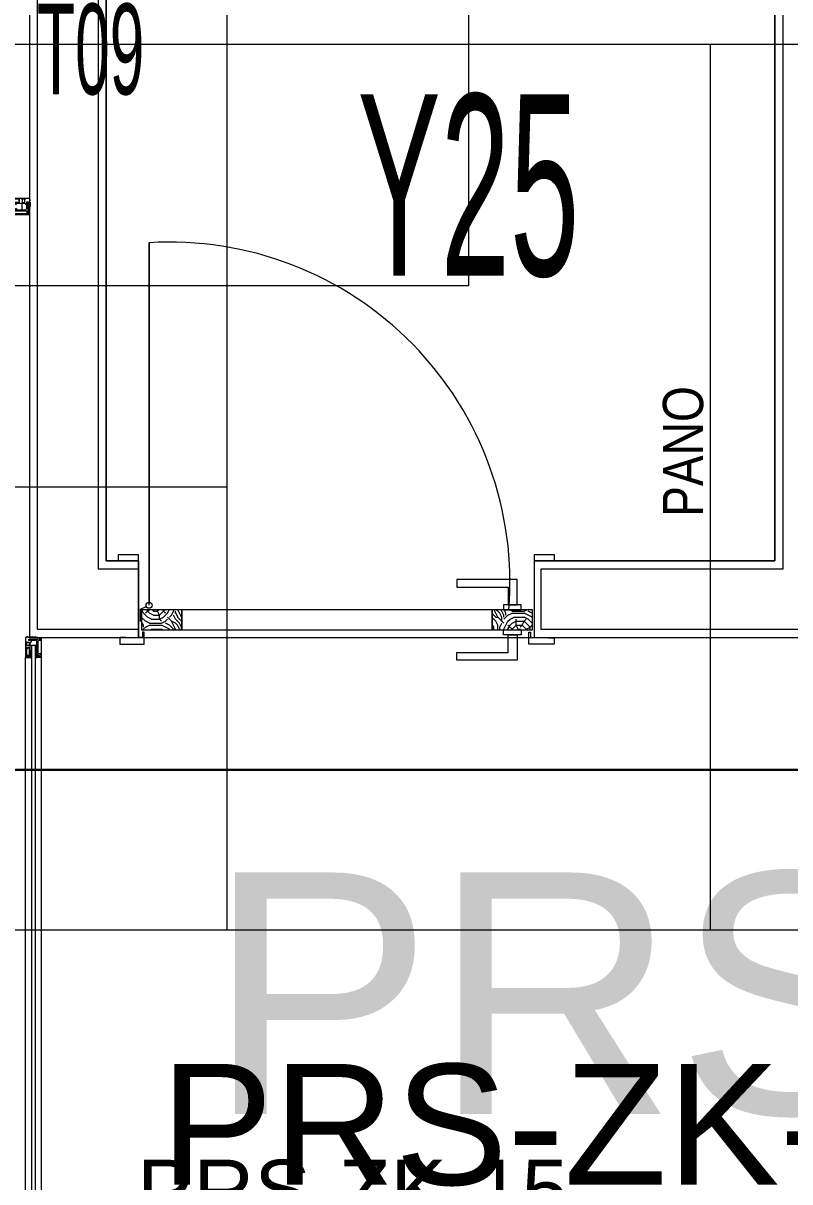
# Model space of a CAD drawing. Extents: x -9058 to 11890, y 0 to 4205.
# Drawn here: x 2786.5 to 2976.7, y 2573.7 to 2861.4 of the extents above; entities that cross this region are included whole.
import ezdxf
from ezdxf.enums import TextEntityAlignment as Align

# ---------------------------------------------------------------- set-up
doc = ezdxf.new("R2010")
doc.units = 0
doc.header["$MEASUREMENT"] = 0
doc.layers.get('0').update_dxf_attribs({"color": 9, "lineweight": 9})
for name, color, linetype, lineweight in [('10', 9, 'Continuous', 9), ('40A', 9, 'Continuous', 9), ('E-KABLO', 7, 'Continuous', 30), ('M-TEFRIS2-015', 129, 'Continuous', 9), ('M-TEFRIS2-015 @ 10 (1)', 129, 'Continuous', 9), ('M-TEFRIS2-015 @ 10 (2)', 129, 'Continuous', 9), ('M-TEFRIS2-015 @ 20', 129, 'Continuous', 9), ('M-TEFRIS2-015 @ 5 (1)', 129, 'Continuous', 9), ('M-TEFRIS2-015 @ 5 (2)', 129, 'Continuous', 9)]:
    doc.layers.add(name, color=color, linetype=linetype, lineweight=lineweight)
doc.styles.add('Arial', font='arial.ttf', dxfattribs={"height": 2.5})
doc.styles.add('MuuM_TEXT-STANDART', font='ARIALN.TTF')
pattern_1 = [(45, (3387.24087, 5075.93023), (0.0883883476, -0.0883883476), []), (315, (3387.24087, 5075.93023), (-0.0883883476, -0.0883883476), [])]

# ---------------------------------------------------------------- blocks, each defined once
blk = doc.blocks.new('profil')
at = {"layer": '10'}
h = blk.add_hatch(dxfattribs=at)
h.set_pattern_fill('NET', color=256, angle=495, style=0)
h.set_pattern_definition(pattern_1)
h.paths.add_polyline_path([(2783.08, 2903.22), (2783.02, 2903.22), (2782.98, 2903.33), (2782.98, 2903.38), (2783.01, 2903.38), (2783.01, 2903.5), (2782.72, 2903.5), (2782.72, 2903.38), (2782.75, 2903.38), (2782.71, 2903.22), (2782.62, 2903.23), (2782.45, 2902.86), (2782.56, 2902.86), (2782.56, 2902.9), (2782.72, 2903.1, 0.2599), (2782.8, 2902.86), (2783.04, 2902.86, 0.382682)])
h.paths.add_polyline_path([(2782.84, 2903.1), (2783.03, 2903.1, -2.16717)], flags=16)
h = blk.add_hatch(dxfattribs=at)
h.set_pattern_fill('NET', color=256, angle=495, style=0)
h.set_pattern_definition([(45, (3390.96807, 5084.14935), (0.0883883476, -0.0883883476), []), (315, (3390.96807, 5084.14935), (-0.0883883476, -0.0883883476), [])])
h.paths.add_polyline_path([(2784.25, 2903.18), (2784.25, 2902.86), (2783.21, 2902.86), (2783.21, 2903.18)])
h = blk.add_hatch(dxfattribs=at)
h.set_pattern_fill('NET', color=256, angle=495, style=0)
h.set_pattern_definition([(45, (3412.02047, 5081.69331), (0.0883883476, -0.0883883476), []), (315, (3412.02047, 5081.69331), (-0.0883883476, -0.0883883476), [])])
h.paths.add_polyline_path([(2787.7, 2903.43), (2787.7, 2902.36), (2787.52, 2902.36), (2787.52, 2903.43)])
h = blk.add_hatch(dxfattribs=at)
h.set_pattern_fill('NET', color=256, angle=495, style=0)
h.set_pattern_definition(pattern_1)
h.paths.add_polyline_path([(2783.08, 2901.46), (2783.02, 2901.46), (2782.98, 2901.35), (2782.98, 2901.3), (2783.01, 2901.3), (2783.01, 2901.18), (2782.72, 2901.18), (2782.72, 2901.3), (2782.75, 2901.3), (2782.71, 2901.46), (2782.62, 2901.45), (2782.45, 2901.82), (2782.56, 2901.82), (2782.56, 2901.78), (2782.72, 2901.59, -0.2599), (2782.8, 2901.82), (2783.04, 2901.82, -0.382682)])
h.paths.add_polyline_path([(2782.84, 2901.58), (2783.03, 2901.58, 2.16717)], flags=16)
h = blk.add_hatch(dxfattribs=at)
h.set_pattern_fill('NET', color=256, angle=495, style=0)
h.set_pattern_definition([(45, (3390.96807, 5077.64021), (0.0883883476, -0.0883883476), []), (315, (3390.96807, 5077.64021), (-0.0883883476, -0.0883883476), [])])
h.paths.add_polyline_path([(2784.25, 2901.82), (2784.25, 2901.53), (2783.21, 2901.53), (2783.21, 2901.82)])
for points in [[(2782.61, 2903.22), (2782.45, 2902.86)], [(2782.72, 2903.1), (2782.56, 2902.9), (2782.56, 2902.86)], [(2782.99, 2903.5), (2782.72, 2903.5)], [(2784.87, 2903.91), (2785.03, 2903.91), (2785.03, 2904.14), (2782.83, 2904.14), (2782.83, 2903.91), (2783.13, 2903.91), (2783.13, 2903.37), (2785.03, 2903.37)], [(2783.21, 2903.18), (2783.21, 2903.18), (2783.21, 2902.84)], [(2784.25, 2902.84), (2784.25, 2903.18)], [(2785.62, 2903.18), (2785.62, 2901.53)], [(2787.52, 2903.43), (2787.7, 2903.43), (2787.7, 2902.36)], [(2782.62, 2901.45), (2782.45, 2901.82)], [(2782.72, 2901.59), (2782.56, 2901.78), (2782.56, 2901.82)], [(2782.78, 2900.5), (2782.78, 2900.95), (2783.09, 2900.95), (2783.09, 2901.24), (2783.18, 2901.24), (2783.08, 2901.46), (2783.02, 2901.46), (2782.98, 2901.35), (2782.98, 2901.3), (2783.01, 2901.3), (2783.01, 2901.06), (2782.72, 2901.06), (2782.72, 2901.3), (2782.75, 2901.3), (2782.71, 2901.46), (2782.62, 2901.45), (2782.63, 2900.34), (2787.59, 2900.34)], [(2783.01, 2901.18), (2782.72, 2901.18)], [(2783.18, 2901.24), (2783.21, 2901.24), (2783.21, 2901.84)], [(2784.25, 2901.84), (2784.25, 2901.53)], [(2787.52, 2902.36), (2787.7, 2902.36)]]:
    blk.add_lwpolyline(points, dxfattribs=at)
for points in [[(2787.52, 2901.37), (2787.52, 2901.89), (2787.7, 2901.89), (2787.7, 2902.03), (2787.52, 2902.03), (2787.52, 2903.67), (2787.7, 2903.67), (2787.7, 2904.1), (2787.58, 2904.1), (2787.58, 2904.34), (2782.61, 2904.34), (2782.61, 2903.22), (2782.72, 2903.22), (2782.76, 2903.4), (2782.71, 2903.4), (2782.71, 2903.77), (2782.99, 2903.77), (2782.99, 2903.22), (2783.14, 2903.22), (2783.18, 2903.18), (2786.43, 2903.18), (2786.5, 2902.88), (2786.8, 2902.88), (2786.8, 2903.49), (2787.12, 2903.49), (2787.12, 2901.37)], [(2785.67, 2903.32), (2786.35, 2903.32), (2786.35, 2904.02), (2786.42, 2904.06), (2786.42, 2904.14), (2785.61, 2904.14), (2785.61, 2904.01), (2785.67, 2903.95)]]:
    blk.add_lwpolyline(points, close=True, dxfattribs=at)
for points in [[(2783.03, 2903.1), (2782.84, 2903.1, 1)], [(2783.21, 2901.53), (2786.47, 2901.53, 0.414214), (2786.8, 2901.86), (2786.8, 2902.88)], [(2785.03, 2903.37), (2785.03, 2903.79), (2784.87, 2903.79, -1), (2784.87, 2903.91, 1)], [(2787.13, 2900.85), (2787.13, 2900.49), (2782.81, 2900.49), (2782.81, 2900.46, -0.561743), (2782.73, 2900.45, -0.595966), (2782.78, 2900.5, 2.204878)], [(2783.03, 2901.58), (2782.84, 2901.58, -1)], [(2783.09, 2901.24), (2783.21, 2900.66, 0.833203), (2783.52, 2900.66, 0.447088)], [(2783.52, 2900.66), (2783.52, 2901.11, -0.414214), (2783.63, 2901.22), (2786.88, 2901.22), (2786.88, 2900.49)], [(2787.59, 2900.34), (2787.59, 2900.49), (2787.25, 2900.49), (2787.25, 2900.97, 1), (2787.04, 2900.97)], [(2787.04, 2900.97, 0.305404), (2787.13, 2900.85, 5.773092)]]:
    blk.add_lwpolyline(points, format="xyb", dxfattribs=at)
for centre, radius, start, end in [((2782.97, 2903.05), 0.253, 168.6676, 234.1258), ((2782.93, 2903.02), 0.125, 139.5402, 40.4598), ((2782.86, 2903.06), 0.273, 305.9738, 36.4289), ((2782.97, 2901.64), 0.253, 125.8742, 191.3324), ((2782.93, 2901.66), 0.125, 319.5402, 220.4598), ((2782.86, 2901.62), 0.273, 323.5711, 54.0262)]:
    blk.add_arc(centre, radius, start, end, dxfattribs=at)
blk = doc.blocks.new('0a_roomno2')
blk.add_lwpolyline([(30, -16), (0, -16), (0, 0), (30, 0)], close=True)
for points in [[(0, 0), (30, 0)], [(0, -5), (30, -5)], [(12, -5), (12, -16)], [(18, -5), (18, -16)], [(24, -5), (24, -16)], [(12, -10.5), (0, -10.5)]]:
    blk.add_lwpolyline(points)
at = {"layer": '40A'}
blk.add_lwpolyline([(0, 0), (30, 0)], dxfattribs=at)
at = {"style": 'MuuM_TEXT-STANDART', "width": 0.6}
blk.add_text('H:', height=2.25, dxfattribs=at).set_placement((0.525, -12.962), align=Align.MIDDLE_LEFT)
at = {"style": 'Arial'}
blk.add_attdef('ODANO', (0, 1.505), '', height=3, dxfattribs=at)
blk.add_attdef('MEKANADI', text='', height=3, dxfattribs=at).set_placement((0.525, -4.75), align=Align.BOTTOM_LEFT)
at = {"style": 'MuuM_TEXT-STANDART', "width": 0.6}
for tag, p in [('YER01', (15, -7)), ('TAVAN01', (20.625, -7)), ('DUVAR01', (26.25, -7)), ('YER02', (15, -10.375)), ('TAVAN02', (20.625, -10.375)), ('DUVAR02', (26.25, -10.375)), ('YER03', (15, -13.75)), ('TAVAN03', (20.625, -13.75)), ('DUVAR03', (26.25, -13.75))]:
    blk.add_attdef(tag, text='', height=2.25, dxfattribs=at).set_placement(p, align=Align.MIDDLE_CENTER)
at = {"style": 'MuuM_TEXT-STANDART'}
blk.add_attdef('M2', text='', height=2.25, dxfattribs=at).set_placement((1.323, -7.805), align=Align.MIDDLE_LEFT)
at = {"style": 'MuuM_TEXT-STANDART', "width": 0.6}
blk.add_attdef('TEMIZTAVANYUKSEKLIGI', text='', height=2.25, dxfattribs=at).set_placement((2.7, -13.162), align=Align.MIDDLE_LEFT)
blk = doc.blocks.new('*U686')
at = {"layer": 'M-TEFRIS2-015 @ 10 (1)'}
ref = blk.add_blockref('0a_roomno2', (2596.98, 2956.2), dxfattribs=dict(at, xscale=10, yscale=10, zscale=10))
ref.add_attrib('TAVAN02', 'T09', dxfattribs={"layer": '0', "height": 22.5, "style": 'MuuM_TEXT-STANDART', "width": 0.6}).set_placement((2803.23, 2854.95), align=Align.MIDDLE_CENTER)
at = {"layer": 'M-TEFRIS2-015 @ 10 (2)'}
ref = blk.add_blockref('0a_roomno2', (2596.98, 2956.2), dxfattribs=dict(at, xscale=10, yscale=10, zscale=10))
ref.add_attrib('TAVAN02', 'T09', dxfattribs={"layer": '0', "height": 22.5, "style": 'MuuM_TEXT-STANDART', "width": 0.6}).set_placement((2803.23, 2854.95), align=Align.MIDDLE_CENTER)
at = {"layer": 'M-TEFRIS2-015 @ 20'}
ref = blk.add_blockref('0a_roomno2', (2596.98, 2956.2), dxfattribs=dict(at, xscale=20, yscale=20, zscale=20))
ref.add_attrib('YER01', 'Y25', dxfattribs={"layer": '0', "height": 45, "style": 'MuuM_TEXT-STANDART', "width": 0.6}).set_placement((2896.98, 2821.2), align=Align.MIDDLE_CENTER)
blk = doc.blocks.new('*U688')
at = {"layer": 'M-TEFRIS2-015 @ 10 (1)'}
ref = blk.add_blockref('0a_roomno2', (2808.9, 2555.42), dxfattribs=dict(at, xscale=10, yscale=10, zscale=10))
ref.add_attrib('ODANO', ' PRS-ZK-15', (2808.9, 2572.97), dxfattribs={"layer": '0', "height": 30, "style": 'Arial'})
ref.add_attrib('MEKANADI', 'SAT.DAN.ODASI', dxfattribs={"layer": '0', "height": 30, "style": 'Arial', "width": 0.8}).set_placement((2814.15, 2510.42), align=Align.BOTTOM_LEFT)
ref.add_attrib('M2', '##### m2', dxfattribs={"layer": '0', "height": 22.5, "style": 'MuuM_TEXT-STANDART', "width": 0.6}).set_placement((2814.15, 2482.3), align=Align.MIDDLE_LEFT)
ref.add_attrib('TEMIZTAVANYUKSEKLIGI', '2.80 m', dxfattribs={"layer": '0', "height": 22.5, "style": 'MuuM_TEXT-STANDART', "width": 0.6}).set_placement((2835.9, 2426.3), align=Align.MIDDLE_LEFT)
ref.add_attrib('YER01', 'Y25', dxfattribs={"layer": '0', "height": 22.5, "style": 'MuuM_TEXT-STANDART', "width": 0.6}).set_placement((2958.9, 2487.92), align=Align.MIDDLE_CENTER)
ref.add_attrib('TAVAN01', 'T05', dxfattribs={"layer": '0', "height": 22.5, "style": 'MuuM_TEXT-STANDART', "width": 0.6}).set_placement((3015.15, 2487.92), align=Align.MIDDLE_CENTER)
ref.add_attrib('DUVAR01', 'D07', dxfattribs={"layer": '0', "height": 22.5, "style": 'MuuM_TEXT-STANDART', "width": 0.6}).set_placement((3071.4, 2487.92), align=Align.MIDDLE_CENTER)
ref.add_attrib('TAVAN02', 'T09', dxfattribs={"layer": '0', "height": 22.5, "style": 'MuuM_TEXT-STANDART', "width": 0.6}).set_placement((3015.15, 2454.17), align=Align.MIDDLE_CENTER)
at = {"layer": 'M-TEFRIS2-015 @ 10 (2)'}
ref = blk.add_blockref('0a_roomno2', (2808.9, 2555.42), dxfattribs=dict(at, xscale=10, yscale=10, zscale=10))
ref.add_attrib('ODANO', ' PRS-ZK-15', (2808.9, 2572.97), dxfattribs={"layer": '0', "height": 30, "style": 'Arial'})
ref.add_attrib('MEKANADI', 'SAT.DAN.ODASI', dxfattribs={"layer": '0', "height": 30, "style": 'Arial', "width": 0.8}).set_placement((2814.15, 2510.42), align=Align.BOTTOM_LEFT)
ref.add_attrib('M2', '##### m2', dxfattribs={"layer": '0', "height": 22.5, "style": 'MuuM_TEXT-STANDART', "width": 0.6}).set_placement((2814.15, 2482.3), align=Align.MIDDLE_LEFT)
ref.add_attrib('TEMIZTAVANYUKSEKLIGI', '2.80 m', dxfattribs={"layer": '0', "height": 22.5, "style": 'MuuM_TEXT-STANDART', "width": 0.6}).set_placement((2835.9, 2426.3), align=Align.MIDDLE_LEFT)
ref.add_attrib('YER01', 'Y25', dxfattribs={"layer": '0', "height": 22.5, "style": 'MuuM_TEXT-STANDART', "width": 0.6}).set_placement((2958.9, 2487.92), align=Align.MIDDLE_CENTER)
ref.add_attrib('TAVAN01', 'T05', dxfattribs={"layer": '0', "height": 22.5, "style": 'MuuM_TEXT-STANDART', "width": 0.6}).set_placement((3015.15, 2487.92), align=Align.MIDDLE_CENTER)
ref.add_attrib('DUVAR01', 'D07', dxfattribs={"layer": '0', "height": 22.5, "style": 'MuuM_TEXT-STANDART', "width": 0.6}).set_placement((3071.4, 2487.92), align=Align.MIDDLE_CENTER)
ref.add_attrib('TAVAN02', 'T09', dxfattribs={"layer": '0', "height": 22.5, "style": 'MuuM_TEXT-STANDART', "width": 0.6}).set_placement((3015.15, 2454.17), align=Align.MIDDLE_CENTER)
at = {"layer": 'M-TEFRIS2-015 @ 20'}
ref = blk.add_blockref('0a_roomno2', (2808.9, 2555.42), dxfattribs=dict(at, xscale=20, yscale=20, zscale=20))
ref.add_attrib('ODANO', ' PRS-ZK-15', (2808.9, 2590.52), dxfattribs={"layer": '0', "height": 60, "style": 'Arial'})
at = {"layer": 'M-TEFRIS2-015 @ 5 (1)'}
ref = blk.add_blockref('0a_roomno2', (2808.9, 2555.42), dxfattribs=dict(at, xscale=5, yscale=5, zscale=5))
ref.add_attrib('ODANO', ' PRS-ZK-15', (2808.9, 2564.2), dxfattribs={"layer": '0', "height": 15, "style": 'Arial'})
ref.add_attrib('MEKANADI', 'SAT.DAN.ODASI', dxfattribs={"layer": '0', "height": 15, "style": 'Arial', "width": 0.8}).set_placement((2811.53, 2532.92), align=Align.BOTTOM_LEFT)
ref.add_attrib('M2', '##### m2', dxfattribs={"layer": '0', "height": 11.25, "style": 'MuuM_TEXT-STANDART', "width": 0.6}).set_placement((2811.53, 2518.86), align=Align.MIDDLE_LEFT)
ref.add_attrib('TEMIZTAVANYUKSEKLIGI', '2.80 m', dxfattribs={"layer": '0', "height": 11.25, "style": 'MuuM_TEXT-STANDART', "width": 0.6}).set_placement((2822.4, 2490.86), align=Align.MIDDLE_LEFT)
ref.add_attrib('YER01', 'Y25', dxfattribs={"layer": '0', "height": 11.25, "style": 'MuuM_TEXT-STANDART', "width": 0.6}).set_placement((2883.9, 2521.67), align=Align.MIDDLE_CENTER)
ref.add_attrib('TAVAN01', 'T05', dxfattribs={"layer": '0', "height": 11.25, "style": 'MuuM_TEXT-STANDART', "width": 0.6}).set_placement((2912.03, 2521.67), align=Align.MIDDLE_CENTER)
ref.add_attrib('DUVAR01', 'D07', dxfattribs={"layer": '0', "height": 11.25, "style": 'MuuM_TEXT-STANDART', "width": 0.6}).set_placement((2940.15, 2521.67), align=Align.MIDDLE_CENTER)
ref.add_attrib('TAVAN02', 'T09', dxfattribs={"layer": '0', "height": 11.25, "style": 'MuuM_TEXT-STANDART', "width": 0.6}).set_placement((2912.03, 2504.8), align=Align.MIDDLE_CENTER)
at = {"layer": 'M-TEFRIS2-015 @ 5 (2)'}
ref = blk.add_blockref('0a_roomno2', (2808.9, 2555.42), dxfattribs=dict(at, xscale=5, yscale=5, zscale=5))
ref.add_attrib('ODANO', ' PRS-ZK-15', (2808.9, 2564.2), dxfattribs={"layer": '0', "height": 15, "style": 'Arial'})
ref.add_attrib('MEKANADI', 'SAT.DAN.ODASI', dxfattribs={"layer": '0', "height": 15, "style": 'Arial', "width": 0.8}).set_placement((2811.53, 2532.92), align=Align.BOTTOM_LEFT)
ref.add_attrib('M2', '##### m2', dxfattribs={"layer": '0', "height": 11.25, "style": 'MuuM_TEXT-STANDART', "width": 0.6}).set_placement((2811.53, 2518.86), align=Align.MIDDLE_LEFT)
ref.add_attrib('TEMIZTAVANYUKSEKLIGI', '2.80 m', dxfattribs={"layer": '0', "height": 11.25, "style": 'MuuM_TEXT-STANDART', "width": 0.6}).set_placement((2822.4, 2490.86), align=Align.MIDDLE_LEFT)
ref.add_attrib('YER01', 'Y25', dxfattribs={"layer": '0', "height": 11.25, "style": 'MuuM_TEXT-STANDART', "width": 0.6}).set_placement((2883.9, 2521.67), align=Align.MIDDLE_CENTER)
ref.add_attrib('TAVAN01', 'T05', dxfattribs={"layer": '0', "height": 11.25, "style": 'MuuM_TEXT-STANDART', "width": 0.6}).set_placement((2912.03, 2521.67), align=Align.MIDDLE_CENTER)
ref.add_attrib('DUVAR01', 'D07', dxfattribs={"layer": '0', "height": 11.25, "style": 'MuuM_TEXT-STANDART', "width": 0.6}).set_placement((2940.15, 2521.67), align=Align.MIDDLE_CENTER)
ref.add_attrib('TAVAN02', 'T09', dxfattribs={"layer": '0', "height": 11.25, "style": 'MuuM_TEXT-STANDART', "width": 0.6}).set_placement((2912.03, 2504.8), align=Align.MIDDLE_CENTER)
blk = doc.blocks.new('p-kapı kolu')
for points in [[(2.2, 0), (2.2, -1.25), (-2.2, -1.25), (-2.2, 0), (2.2, 0)], [(1.225, -1.25), (1.225, -7.5), (-13.775, -7.5), (-13.775, -5.625), (-1.025, -5.625), (-1.025, -5.625), (-1.025, -1.25), (1.225, -1.25)]]:
    blk.add_lwpolyline(points)

msp = doc.modelspace()

# ---------------------------------------------------------------- hatches: boundary and pattern name
at = {"layer": 'M-TEFRIS2-015'}
h = msp.add_hatch(dxfattribs=at)
h.set_pattern_fill('LOGEND', color=256, scale=10, style=0)
h.set_pattern_definition([(2e-15, (-99162.212, -3118.098), (10, 10), [3, -7]), (2e-15, (-99162.212, -3117.598), (10, 10), [3, -7]), (2e-15, (-99161.712, -3116.598), (10, 10), [2, -8]), (2e-15, (-99161.212, -3115.598), (10, 10), [1.5, -8.5]), (2e-15, (-99161.212, -3114.598), (10, 10), [1, -9]), (2e-15, (-99163.712, -3113.598), (10, 10), [0.5, -2.5, 0.5, -6.5]), (2e-15, (-99162.212, -3113.098), (10, 10), [0.5, -4, 1.5, -4]), (2e-15, (-99160.212, -3112.598), (10, 10), [0.5, -0.5, 0.5, -8.5]), (2e-15, (-99160.712, -3112.098), (10, 10), [0.5, -9.5]), (2e-15, (-99161.212, -3111.098), (10, 10), [1.5, -8.5]), (2e-15, (-99161.212, -3110.098), (10, 10), [2, -8]), (2e-15, (-99161.712, -3109.098), (10, 10), [2.5, -3, 0.5, -4]), (90, (-99165.712, -3115.098), (-10, 10), [0.5, -1, 2.5, -6]), (90, (-99165.212, -3114.098), (-10, 10), [0.5, -0.5, 1.5, -7.5]), (90, (-99164.712, -3110.098), (-10, 10), [1, -9]), (90, (-99164.212, -3114.098), (-10, 10), [2, -3, 0.5, -4.5]), (90, (-99163.712, -3108.598), (-10, 10), [0.5, -9.5]), (90, (-99163.212, -3113.598), (-10, 10), [1.5, -8.5]), (90, (-99162.212, -3113.098), (-10, 10), [1, -9]), (90, (-99161.212, -3113.098), (-10, 10), [0.5, -1.5, 1.5, -6.5]), (90, (-99160.712, -3112.598), (-10, 10), [0.5, -9.5]), (90, (-99160.212, -3114.598), (-10, 10), [1.4, -8.6]), (90, (-99159.712, -3116.598), (-10, 10), [1, -9]), (90, (-99158.712, -3112.598), (-10, 10), [0.5, -9.5]), (90, (-99157.712, -3113.098), (-10, 10), [1.5, -8.5]), (90, (-99156.712, -3113.098), (-10, 10), [1.5, -8.5]), (45, (-99158.212, -3117.0976), (1e-15, 10), [0.7071, -0.7071, 0.7071, -12.0208356]), (45, (-99160.212, -3114.5976), (1e-15, 10), [1.4142, -12.7279356]), (45, (-99164.212, -3109.5976), (1e-15, 10), [1.4142, -12.7279356]), (45, (-99162.212, -3112.0976), (1e-15, 10), [1.4142, -12.7279356]), (45, (-99161.712, -3114.0976), (1e-15, 10), [1.4142, -12.7279356]), (45, (-99158.712, -3116.0976), (1e-15, 10), [1.4142, -12.7279356]), (45, (-99159.712, -3115.5976), (1e-15, 10), [2.12132, -12.0208156]), (45, (-99162.712, -3111.0976), (1e-15, 10), [0.7071, -13.4350356]), (45, (-99163.212, -3110.0976), (1e-15, 10), [0.7071, -13.4350356]), (45, (-99159.212, -3110.0976), (1e-15, 10), [0.7071, -13.4350356]), (45, (-99163.212, -3115.0976), (1e-15, 10), [0.7071, -13.4350356]), (45, (-99157.712, -3111.5976), (1e-15, 10), [0.7071, -13.4350356]), (45, (-99161.212, -3112.5976), (1e-15, 10), [0.7071, -13.4350356]), (45, (-99160.212, -3111.5976), (1e-15, 10), [0.7071, -13.4350356]), (135, (-99160.712, -3113.5976), (-10, 1e-15), [0.7071, -0.7071, 2.12132, -10.6066156]), (135, (-99159.212, -3113.5976), (-10, 1e-15), [0.7071, -13.4350356]), (135, (-99159.212, -3117.0976), (-10, 1e-15), [0.7071, -13.4350356]), (135, (-99161.212, -3114.5976), (-10, 1e-15), [0.7071, -13.4350356]), (135, (-99159.712, -3112.5976), (-10, 1e-15), [0.7071, -13.4350356]), (135, (-99162.212, -3115.0976), (-10, 1e-15), [0.7071, -13.4350356]), (135, (-99158.212, -3115.0976), (-10, 1e-15), [0.7071, -13.4350356]), (135, (-99165.212, -3118.0976), (-10, 1e-15), [0.7071, -13.4350356]), (135, (-99164.712, -3117.5976), (-10, 1e-15), [1.4142, -12.7279356]), (135, (-99164.212, -3117.0976), (-10, 1e-15), [1.4142, -12.7279356]), (135, (-99163.212, -3117.0976), (-10, 1e-15), [1.4142, -12.7279356]), (135, (-99162.712, -3116.0976), (-10, 1e-15), [1.4142, -12.7279356]), (135, (-99158.712, -3112.0976), (-10, 1e-15), [1.4142, -12.7279356]), (135, (-99156.712, -3117.0976), (-10, 1e-15), [1.4142, -12.7279356]), (135, (-99156.212, -3109.0976), (-10, 1e-15), [1.4142, -12.7279356]), (135, (-99156.212, -3110.0976), (-10, 1e-15), [1.4142, -12.7279356]), (135, (-99157.212, -3110.5976), (-10, 1e-15), [1.4142, -12.7279356]), (135, (-99164.212, -3110.5976), (-10, 1e-15), [2.12132, -12.0208156]), (135, (-99157.712, -3111.5976), (-10, 1e-15), [2.12132, -12.0208156]), (26.565051, (-99163.212, -3108.5976), (10, 4e-09), [1.118, -21.2426798]), (26.565051, (-99163.212, -3113.5976), (10, 4e-09), [1.118, -21.2426798]), (26.565051, (-99162.212, -3110.5976), (10, 4e-09), [1.118, -21.2426798]), (26.565051, (-99159.212, -3117.5976), (10, 4e-09), [1.118, -21.2426798]), (26.565051, (-99159.712, -3116.5976), (10, 4e-09), [1.118, -21.2426798]), (26.565051, (-99162.712, -3114.5976), (10, 4e-09), [1.118, -21.2426798]), (26.565051, (-99162.712, -3109.5976), (10, 4e-09), [1.118, -21.2426798]), (26.565051, (-99159.712, -3112.5976), (10, 4e-09), [2.236, -20.1246798]), (63.434949, (-99159.712, -3111.0976), (5e-10, 10), [1.118, -21.2426798]), (63.434949, (-99158.212, -3114.0976), (5e-10, 10), [1.118, -21.2426798]), (63.434949, (-99163.212, -3112.0976), (5e-10, 10), [1.118, -21.2426798]), (63.434949, (-99165.212, -3111.5976), (5e-10, 10), [1.118, -21.2426798]), (63.434949, (-99159.212, -3113.5976), (5e-10, 10), [1.118, -21.2426798]), (63.434949, (-99160.212, -3113.5976), (5e-10, 10), [1.118, -21.2426798]), (63.434949, (-99164.212, -3112.0976), (5e-10, 10), [2.236, -20.1246798]), (63.434949, (-99156.712, -3115.5976), (5e-10, 10), [2.236, -20.1246798]), (63.434949, (-99157.712, -3115.0976), (5e-10, 10), [2.236, -20.1246798]), (116.565051, (-99165.712, -3116.5976), (-4e-09, 10), [1.118, -21.2426798]), (116.565051, (-99165.712, -3111.0976), (-4e-09, 10), [1.118, -21.2426798]), (116.565051, (-99163.712, -3118.0976), (-4e-09, 10), [1.118, -21.2426798]), (116.565051, (-99164.712, -3109.0976), (-4e-09, 10), [1.118, -21.2426798]), (116.565051, (-99163.712, -3115.0976), (-4e-09, 10), [1.118, -21.2426798]), (116.565051, (-99161.712, -3114.0976), (-4e-09, 10), [1.118, -21.2426798]), (116.565051, (-99160.712, -3112.0976), (-4e-09, 10), [1.118, -21.2426798]), (116.565051, (-99165.212, -3116.0976), (3.21e-06, 10.0000016), [1.118, -21.2426798]), (116.565051, (-99162.712, -3114.5976), (-4e-09, 10), [1.118, -21.2426798]), (116.565051, (-99159.712, -3115.5976), (-4e-09, 10), [1.118, -21.2426798]), (116.565051, (-99158.712, -3114.5976), (-4e-09, 10), [1.118, -21.2426798]), (116.565051, (-99156.712, -3111.5976), (-4e-09, 10), [1.118, -21.2426798]), (116.565051, (-99164.212, -3108.5976), (-4e-09, 10), [1.118, -21.2426798]), (116.565051, (-99165.712, -3109.0976), (-4e-09, 10), [2.236, -20.1246798]), (116.565051, (-99164.212, -3116.0976), (-4e-09, 10), [2.236, -20.1246798]), (153.434949, (-99165.712, -3117.5976), (-10, 5e-10), [1.118, -21.2426798]), (153.434949, (-99157.212, -3118.0976), (-10, 5e-10), [1.118, -21.2426798]), (153.434949, (-99157.712, -3113.0976), (-10, 5e-10), [1.118, -21.2426798]), (153.434949, (-99161.712, -3116.5976), (-10, 5e-10), [1.118, -21.2426798]), (153.434949, (-99162.212, -3117.5976), (-10, 5e-10), [1.118, -21.2426798]), (153.434949, (-99161.212, -3115.5976), (-10, 5e-10), [1.118, -21.2426798]), (153.434949, (-99158.212, -3109.5976), (-10, 5e-10), [1.118, -21.2426798]), (153.434949, (-99157.212, -3109.0976), (-10, 5e-10), [2.236, -20.1246798])])
h.paths.add_polyline_path([(2815.86, 2710.73), (2815.86, 2715.73), (2825.86, 2715.73), (2825.86, 2710.73)])
h = msp.add_hatch(dxfattribs=at)
h.set_pattern_fill('LOGEND', color=256, scale=10, style=0)
h.set_pattern_definition([(2e-15, (-99162.212, -3205.098), (10, 10), [3, -7]), (2e-15, (-99162.212, -3204.598), (10, 10), [3, -7]), (2e-15, (-99161.712, -3203.598), (10, 10), [2, -8]), (2e-15, (-99161.212, -3202.598), (10, 10), [1.5, -8.5]), (2e-15, (-99161.212, -3201.598), (10, 10), [1, -9]), (2e-15, (-99163.712, -3200.598), (10, 10), [0.5, -2.5, 0.5, -6.5]), (2e-15, (-99162.212, -3200.098), (10, 10), [0.5, -4, 1.5, -4]), (2e-15, (-99160.212, -3199.598), (10, 10), [0.5, -0.5, 0.5, -8.5]), (2e-15, (-99160.712, -3199.098), (10, 10), [0.5, -9.5]), (2e-15, (-99161.212, -3198.098), (10, 10), [1.5, -8.5]), (2e-15, (-99161.212, -3197.098), (10, 10), [2, -8]), (2e-15, (-99161.712, -3196.098), (10, 10), [2.5, -3, 0.5, -4]), (90, (-99165.712, -3202.098), (-10, 10), [0.5, -1, 2.5, -6]), (90, (-99165.212, -3201.098), (-10, 10), [0.5, -0.5, 1.5, -7.5]), (90, (-99164.712, -3197.098), (-10, 10), [1, -9]), (90, (-99164.212, -3201.098), (-10, 10), [2, -3, 0.5, -4.5]), (90, (-99163.712, -3195.598), (-10, 10), [0.5, -9.5]), (90, (-99163.212, -3200.598), (-10, 10), [1.5, -8.5]), (90, (-99162.212, -3200.098), (-10, 10), [1, -9]), (90, (-99161.212, -3200.098), (-10, 10), [0.5, -1.5, 1.5, -6.5]), (90, (-99160.712, -3199.598), (-10, 10), [0.5, -9.5]), (90, (-99160.212, -3201.598), (-10, 10), [1.4, -8.6]), (90, (-99159.712, -3203.598), (-10, 10), [1, -9]), (90, (-99158.712, -3199.598), (-10, 10), [0.5, -9.5]), (90, (-99157.712, -3200.098), (-10, 10), [1.5, -8.5]), (90, (-99156.712, -3200.098), (-10, 10), [1.5, -8.5]), (45, (-99158.212, -3204.0976), (1e-15, 10), [0.7071, -0.7071, 0.7071, -12.0208356]), (45, (-99160.212, -3201.5976), (1e-15, 10), [1.4142, -12.7279356]), (45, (-99164.212, -3196.5976), (1e-15, 10), [1.4142, -12.7279356]), (45, (-99162.212, -3199.0976), (1e-15, 10), [1.4142, -12.7279356]), (45, (-99161.712, -3201.0976), (1e-15, 10), [1.4142, -12.7279356]), (45, (-99158.712, -3203.0976), (1e-15, 10), [1.4142, -12.7279356]), (45, (-99159.712, -3202.5976), (1e-15, 10), [2.12132, -12.0208156]), (45, (-99162.712, -3198.0976), (1e-15, 10), [0.7071, -13.4350356]), (45, (-99163.212, -3197.0976), (1e-15, 10), [0.7071, -13.4350356]), (45, (-99159.212, -3197.0976), (1e-15, 10), [0.7071, -13.4350356]), (45, (-99163.212, -3202.0976), (1e-15, 10), [0.7071, -13.4350356]), (45, (-99157.712, -3198.5976), (1e-15, 10), [0.7071, -13.4350356]), (45, (-99161.212, -3199.5976), (1e-15, 10), [0.7071, -13.4350356]), (45, (-99160.212, -3198.5976), (1e-15, 10), [0.7071, -13.4350356]), (135, (-99160.712, -3200.5976), (-10, 1e-15), [0.7071, -0.7071, 2.12132, -10.6066156]), (135, (-99159.212, -3200.5976), (-10, 1e-15), [0.7071, -13.4350356]), (135, (-99159.212, -3204.0976), (-10, 1e-15), [0.7071, -13.4350356]), (135, (-99161.212, -3201.5976), (-10, 1e-15), [0.7071, -13.4350356]), (135, (-99159.712, -3199.5976), (-10, 1e-15), [0.7071, -13.4350356]), (135, (-99162.212, -3202.0976), (-10, 1e-15), [0.7071, -13.4350356]), (135, (-99158.212, -3202.0976), (-10, 1e-15), [0.7071, -13.4350356]), (135, (-99165.212, -3205.0976), (-10, 1e-15), [0.7071, -13.4350356]), (135, (-99164.712, -3204.5976), (-10, 1e-15), [1.4142, -12.7279356]), (135, (-99164.212, -3204.0976), (-10, 1e-15), [1.4142, -12.7279356]), (135, (-99163.212, -3204.0976), (-10, 1e-15), [1.4142, -12.7279356]), (135, (-99162.712, -3203.0976), (-10, 1e-15), [1.4142, -12.7279356]), (135, (-99158.712, -3199.0976), (-10, 1e-15), [1.4142, -12.7279356]), (135, (-99156.712, -3204.0976), (-10, 1e-15), [1.4142, -12.7279356]), (135, (-99156.212, -3196.0976), (-10, 1e-15), [1.4142, -12.7279356]), (135, (-99156.212, -3197.0976), (-10, 1e-15), [1.4142, -12.7279356]), (135, (-99157.212, -3197.5976), (-10, 1e-15), [1.4142, -12.7279356]), (135, (-99164.212, -3197.5976), (-10, 1e-15), [2.12132, -12.0208156]), (135, (-99157.712, -3198.5976), (-10, 1e-15), [2.12132, -12.0208156]), (26.565051, (-99163.212, -3195.5976), (10, 4e-09), [1.118, -21.2426798]), (26.565051, (-99163.212, -3200.5976), (10, 4e-09), [1.118, -21.2426798]), (26.565051, (-99162.212, -3197.5976), (10, 4e-09), [1.118, -21.2426798]), (26.565051, (-99159.212, -3204.5976), (10, 4e-09), [1.118, -21.2426798]), (26.565051, (-99159.712, -3203.5976), (10, 4e-09), [1.118, -21.2426798]), (26.565051, (-99162.712, -3201.5976), (10, 4e-09), [1.118, -21.2426798]), (26.565051, (-99162.712, -3196.5976), (10, 4e-09), [1.118, -21.2426798]), (26.565051, (-99159.712, -3199.5976), (10, 4e-09), [2.236, -20.1246798]), (63.434949, (-99159.712, -3198.0976), (5e-10, 10), [1.118, -21.2426798]), (63.434949, (-99158.212, -3201.0976), (5e-10, 10), [1.118, -21.2426798]), (63.434949, (-99163.212, -3199.0976), (5e-10, 10), [1.118, -21.2426798]), (63.434949, (-99165.212, -3198.5976), (5e-10, 10), [1.118, -21.2426798]), (63.434949, (-99159.212, -3200.5976), (5e-10, 10), [1.118, -21.2426798]), (63.434949, (-99160.212, -3200.5976), (5e-10, 10), [1.118, -21.2426798]), (63.434949, (-99164.212, -3199.0976), (5e-10, 10), [2.236, -20.1246798]), (63.434949, (-99156.712, -3202.5976), (5e-10, 10), [2.236, -20.1246798]), (63.434949, (-99157.712, -3202.0976), (5e-10, 10), [2.236, -20.1246798]), (116.565051, (-99165.712, -3203.5976), (-4e-09, 10), [1.118, -21.2426798]), (116.565051, (-99165.712, -3198.0976), (-4e-09, 10), [1.118, -21.2426798]), (116.565051, (-99163.712, -3205.0976), (-4e-09, 10), [1.118, -21.2426798]), (116.565051, (-99164.712, -3196.0976), (-4e-09, 10), [1.118, -21.2426798]), (116.565051, (-99163.712, -3202.0976), (-4e-09, 10), [1.118, -21.2426798]), (116.565051, (-99161.712, -3201.0976), (-4e-09, 10), [1.118, -21.2426798]), (116.565051, (-99160.712, -3199.0976), (-4e-09, 10), [1.118, -21.2426798]), (116.565051, (-99165.212, -3203.0976), (3.21e-06, 10.0000016), [1.118, -21.2426798]), (116.565051, (-99162.712, -3201.5976), (-4e-09, 10), [1.118, -21.2426798]), (116.565051, (-99159.712, -3202.5976), (-4e-09, 10), [1.118, -21.2426798]), (116.565051, (-99158.712, -3201.5976), (-4e-09, 10), [1.118, -21.2426798]), (116.565051, (-99156.712, -3198.5976), (-4e-09, 10), [1.118, -21.2426798]), (116.565051, (-99164.212, -3195.5976), (-4e-09, 10), [1.118, -21.2426798]), (116.565051, (-99165.712, -3196.0976), (-4e-09, 10), [2.236, -20.1246798]), (116.565051, (-99164.212, -3203.0976), (-4e-09, 10), [2.236, -20.1246798]), (153.434949, (-99165.712, -3204.5976), (-10, 5e-10), [1.118, -21.2426798]), (153.434949, (-99157.212, -3205.0976), (-10, 5e-10), [1.118, -21.2426798]), (153.434949, (-99157.712, -3200.0976), (-10, 5e-10), [1.118, -21.2426798]), (153.434949, (-99161.712, -3203.5976), (-10, 5e-10), [1.118, -21.2426798]), (153.434949, (-99162.212, -3204.5976), (-10, 5e-10), [1.118, -21.2426798]), (153.434949, (-99161.212, -3202.5976), (-10, 5e-10), [1.118, -21.2426798]), (153.434949, (-99158.212, -3196.5976), (-10, 5e-10), [1.118, -21.2426798]), (153.434949, (-99157.212, -3196.0976), (-10, 5e-10), [2.236, -20.1246798])])
h.paths.add_polyline_path([(2902.86, 2710.73), (2902.86, 2715.73), (2912.86, 2715.73), (2912.86, 2710.73)])

# ---------------------------------------------------------------- linework, layer by layer
at = {"layer": 'E-KABLO', "color": 6, "ltscale": 40}
msp.add_line((2705.24, 2676.01), (3668.07, 2676.01), dxfattribs=at)
at = {"layer": 'M-TEFRIS2-015'}
for p, q in [((2788.56, 2706.91), (2788.56, 2367.37)), ((2789.56, 2367.37), (2789.56, 2706.91)), ((2787.06, 2369.87), (2787.06, 2703.91)), ((2791.06, 2369.87), (2791.06, 2703.92))]:
    msp.add_line(p, q, dxfattribs=at)
for points in [[(2815.06, 2710.87), (2790.06, 2710.87), (2790.06, 3615.87), (2805.06, 3615.87), (2805.06, 3505.87), (2875.06, 3505.87), (2875.06, 3490.87), (2805.06, 3490.87), (2805.06, 3155.87), (2875.06, 3155.87), (2875.06, 3135.87), (2805.06, 3135.87), (2805.06, 2920.87), (2875.06, 2920.87), (2875.06, 2905.87), (2805.06, 2905.87), (2805.06, 2725.87), (2815.06, 2725.87), (2815.06, 2710.87)], [(2915.06, 2725.87), (2975.06, 2725.87), (2975.06, 2905.87), (2990.06, 2905.87), (2990.06, 2725.87), (3180.06, 2725.87), (3180.06, 2751.87), (3195.06, 2751.87), (3195.06, 2725.87), (3225.06, 2725.87), (3225.06, 2710.87), (3225.06, 2710.87), (2915.06, 2710.87)], [(2973.06, 2727.87), (2973.06, 2903.87), (2807.06, 2903.87), (2807.06, 2727.87), (2815.06, 2727.87), (2815.06, 2715.73), (2815.06, 2708.87), (2913.36, 2708.87), (2913.36, 2727.87)], [(2815.86, 2710.73), (2825.86, 2710.73), (2825.86, 2715.73), (2815.86, 2715.73)], [(2902.86, 2710.73), (2902.86, 2715.73), (2825.86, 2715.73), (2825.86, 2710.73)], [(2902.86, 2710.73), (2912.86, 2710.73), (2912.86, 2715.73), (2902.86, 2715.73)]]:
    msp.add_lwpolyline(points, close=True, dxfattribs=at)
for points in [[(2788.06, 3214.37), (2788.06, 2708.87), (2815.06, 2708.87)], [(2815.06, 2727.87), (2807.06, 2727.87), (2807.06, 2903.87), (2973.06, 2903.87), (2973.06, 2727.87), (2913.36, 2727.87)], [(2817.71, 2716.86), (2817.71, 2806.86)], [(2817.71, 2806.86), (2817.71, 2717.61)], [(2911.96, 2708.87), (3227.06, 2708.87), (3227.06, 2727.87), (3197.06, 2727.87), (3197.06, 2751.87)], [(2812.06, 2708.87), (2810.46, 2708.87), (2810.46, 2707.17), (2816.46, 2707.17), (2816.46, 2710.17), (2816.06, 2710.17), (2816.06, 2708.87), (2815.06, 2708.87), (2815.06, 2729.37), (2810.06, 2729.37), (2810.06, 2727.87), (2811.36, 2727.87)], [(2916.96, 2708.77), (2918.26, 2708.77), (2918.26, 2707.17), (2911.96, 2707.17), (2911.96, 2710.17), (2912.36, 2710.17), (2912.36, 2708.87), (2913.36, 2708.87), (2913.36, 2729.47), (2918.26, 2729.47), (2918.26, 2727.87), (2916.96, 2727.87)], [(2815.56, 2712.86), (2815.56, 2715.86), (2817.03, 2716.54)]]:
    msp.add_lwpolyline(points, dxfattribs=at)
msp.add_circle((2817.71, 2716.86), 0.75, dxfattribs=at)
msp.add_arc((2822.79, 2722.52), 84.5, 355.3946, 93.4457, dxfattribs=at)

# ---------------------------------------------------------------- block references
at = {"layer": 'M-TEFRIS2-015', "color": 6}
for name in ['*U686', '*U688']:
    msp.add_blockref(name, (0, 0), dxfattribs=at)
at = {"layer": 'M-TEFRIS2-015'}
for name, p in [('profil', (0.54, -86.47)), ('p-kapı kolu', (2907.86, 2710.73))]:
    msp.add_blockref(name, p, dxfattribs=at)
at = {"layer": 'M-TEFRIS2-015', "extrusion": (0, 0, -1), "zscale": -1, "rotation": 180}
msp.add_blockref('p-kapı kolu', (-2907.86, 2715.73), dxfattribs=at)
at = {"layer": 'M-TEFRIS2-015', "rotation": 90}
msp.add_blockref('profil', (5691.4, -78.7), dxfattribs=at)

# ---------------------------------------------------------------- texts
at = {"layer": 'M-TEFRIS2-015', "style": 'MuuM_TEXT-STANDART'}
msp.add_text('PANO', height=10, rotation=90, dxfattribs=at).set_placement((2955.23, 2738.8))

doc.saveas('drawing.dxf')
